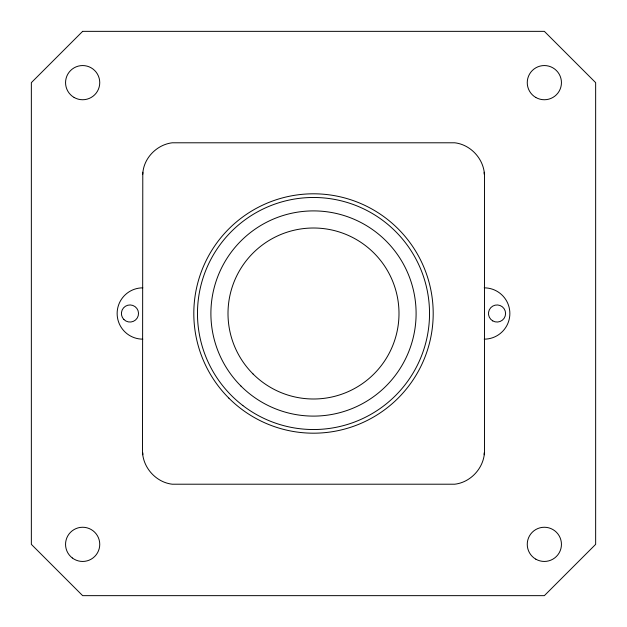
<?xml version="1.0" encoding="UTF-8"?>
<svg xmlns="http://www.w3.org/2000/svg" width="627" height="627" viewBox="0 0 627 627"><rect width="100%" height="100%" fill="white"/><g stroke="black" fill="none" stroke-linecap="round" stroke-linejoin="round"><path stroke-width="0.94" d="M142.791 172.237L142.501 450.304C142.235 466.966 155.676 482.296 172.237 484.209L454.763 484.209C471.324 482.296 484.765 466.966 484.499 450.304L484.499 176.696C484.765 160.034 471.324 144.704 454.763 142.791L172.237 142.791C156.711 144.649 143.285 158.419 142.791 174.181M484.209 172.237L484.209 174.181M484.209 452.819L484.209 454.763M142.791 452.819L142.791 454.763M142.791 339.152A25.652 25.652 0 0 1 117.139 313.5A25.652 25.652 0 0 1 142.791 287.848M484.209 287.848A25.652 25.652 0 0 1 509.861 313.5A25.652 25.652 0 0 1 484.209 339.152M82.646 31.35L31.35 82.646L31.35 544.354L82.646 595.65L544.354 595.65L595.65 544.354L595.65 82.646L544.354 31.35L82.646 31.35M535.803 559.159A17.101 17.101 0 0 0 561.447 544.354A17.101 17.101 0 0 0 535.803 529.541A17.101 17.101 0 0 0 535.803 559.159M535.803 97.459A17.101 17.101 0 0 0 561.447 82.646A17.101 17.101 0 0 0 535.803 67.841A17.101 17.101 0 0 0 535.803 97.459M74.104 97.459A17.101 17.101 0 0 0 99.748 82.646A17.101 17.101 0 0 0 74.104 67.841A17.101 17.101 0 0 0 74.104 97.459M72.301 557.967A17.101 17.101 0 0 0 99.615 546.501A17.101 17.101 0 0 0 76.032 528.585A17.101 17.101 0 0 0 72.301 557.967M123.919 319.543A8.551 8.551 0 0 0 138.23 315.71A8.551 8.551 0 0 0 127.751 305.239A8.551 8.551 0 0 0 123.919 319.543M240.948 386.052A102.601 102.601 0 0 0 412.605 340.053A102.601 102.601 0 0 0 286.947 214.395A102.601 102.601 0 0 0 240.948 386.052M253.042 373.958A85.499 85.499 0 0 0 396.084 335.625A85.499 85.499 0 0 0 291.375 230.916A85.499 85.499 0 0 0 253.042 373.958M492.759 320.906A8.551 8.551 0 0 0 505.581 313.5A8.551 8.551 0 0 0 492.759 306.094A8.551 8.551 0 0 0 492.759 320.906M242.868 405.551A116.026 116.026 0 0 0 428.539 328.642A116.026 116.026 0 0 0 269.101 206.307A116.026 116.026 0 0 0 242.868 405.551M228.863 398.137A119.702 119.702 0 0 0 429.119 344.482A119.702 119.702 0 0 0 282.518 197.881A119.702 119.702 0 0 0 228.863 398.137"/></g></svg>
